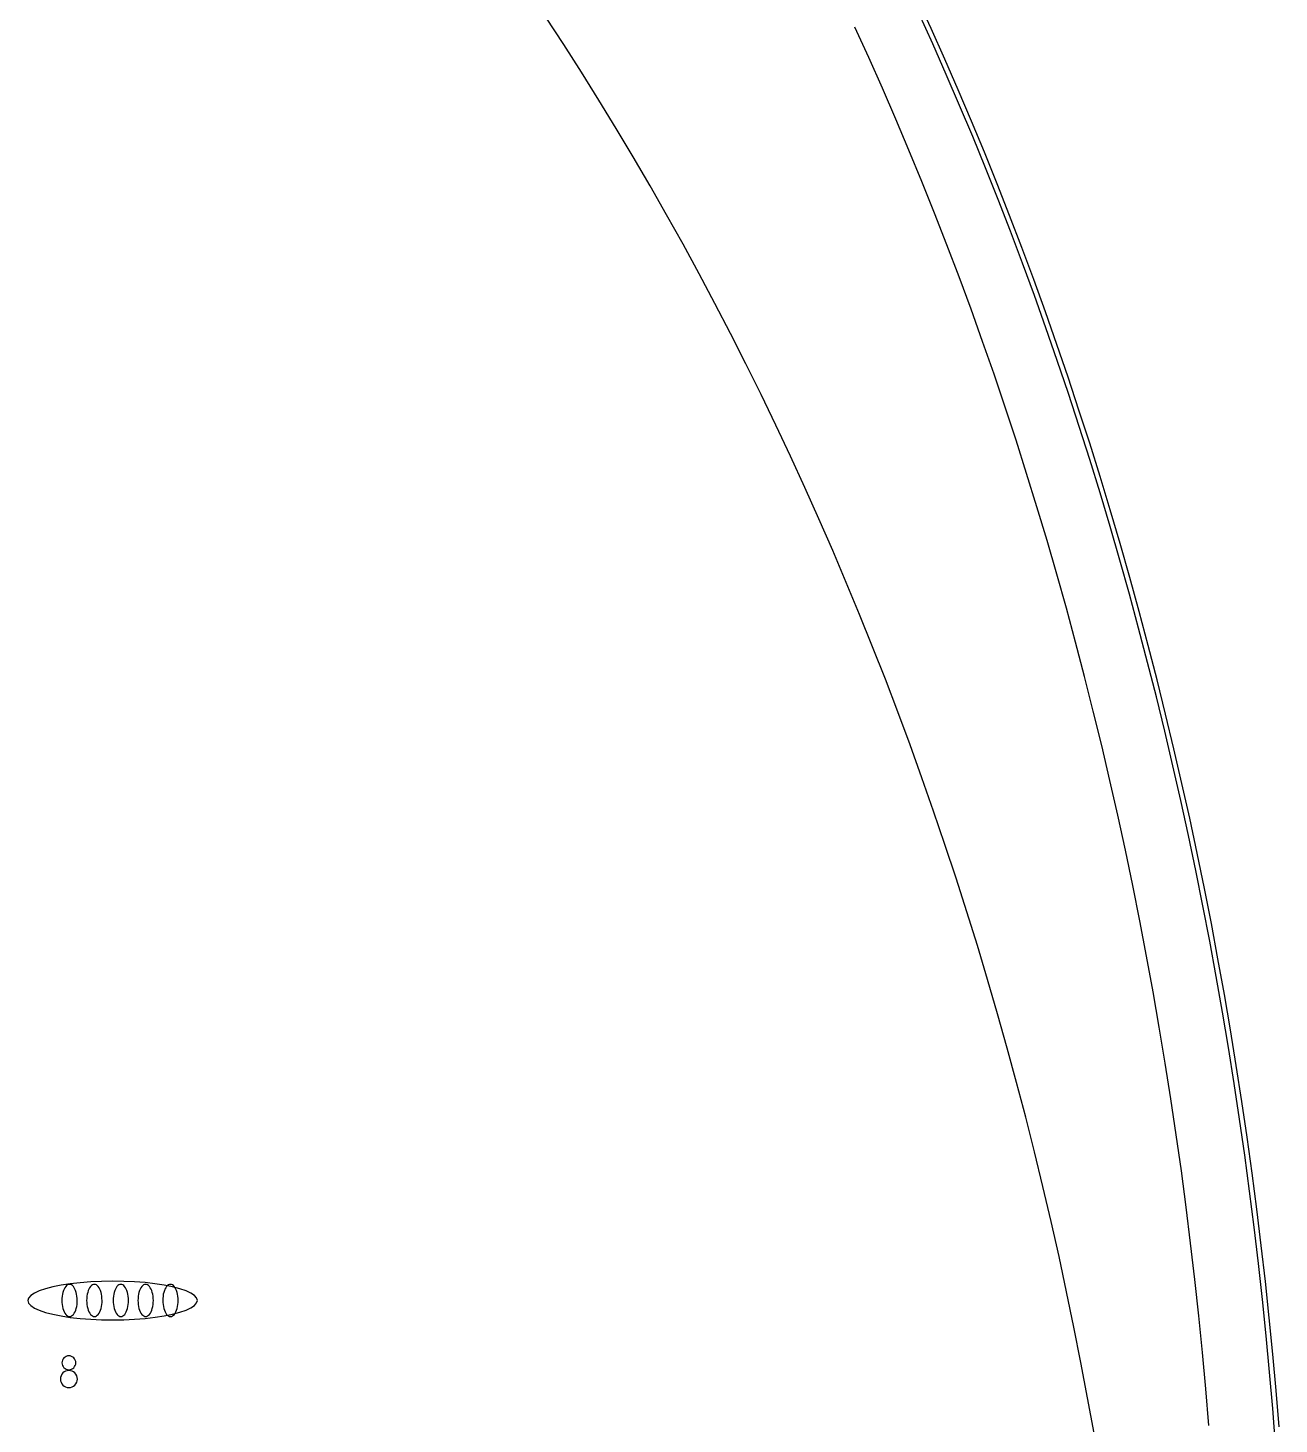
# Model space of a CAD drawing. Extents: x -1 to 217, y -22 to 302.
# Drawn here: x 152.3 to 216.4, y 158.5 to 230 of the extents above; entities that cross this region are included whole.
import ezdxf

# ---------------------------------------------------------------- set-up
doc = ezdxf.new("R2010")
doc.units = 0

msp = doc.modelspace()

# ---------------------------------------------------------------- linework, layer by layer
at = {"layer": 'CIRCLES'}
for p, q in [((154.084, 161.724), (154.077, 161.655)), ((154.077, 161.655), (154.084, 161.586)), ((154.104, 161.791), (154.084, 161.724)), ((154.084, 161.586), (154.104, 161.519)), ((154.137, 161.852), (154.104, 161.791)), ((154.104, 161.519), (154.137, 161.458)), ((154.181, 161.906), (154.137, 161.852)), ((154.137, 161.458), (154.181, 161.404)), ((154.235, 161.95), (154.181, 161.906)), ((154.296, 161.983), (154.235, 161.95)), ((154.363, 162.003), (154.296, 161.983)), ((154.432, 162.01), (154.363, 162.003)), ((154.501, 162.003), (154.432, 162.01)), ((154.568, 161.983), (154.501, 162.003)), ((154.629, 161.95), (154.568, 161.983)), ((154.683, 161.906), (154.629, 161.95)), ((154.727, 161.852), (154.683, 161.906)), ((154.683, 161.404), (154.727, 161.458)), ((154.76, 161.791), (154.727, 161.852)), ((154.727, 161.458), (154.76, 161.519)), ((154.78, 161.724), (154.76, 161.791)), ((154.76, 161.519), (154.78, 161.586)), ((154.787, 161.655), (154.78, 161.724)), ((154.78, 161.586), (154.787, 161.655)), ((154.005, 160.909), (153.996, 160.824)), ((153.996, 160.824), (154.005, 160.739)), ((154.029, 160.991), (154.005, 160.909)), ((154.005, 160.739), (154.029, 160.658)), ((154.07, 161.066), (154.029, 160.991)), ((154.124, 161.133), (154.07, 161.066)), ((154.19, 161.187), (154.124, 161.133)), ((154.181, 161.404), (154.235, 161.36)), ((154.265, 161.227), (154.19, 161.187)), ((154.235, 161.36), (154.296, 161.327)), ((154.347, 161.252), (154.265, 161.227)), ((154.296, 161.327), (154.363, 161.307)), ((154.432, 161.26), (154.347, 161.252)), ((154.363, 161.307), (154.432, 161.3)), ((154.432, 161.3), (154.501, 161.307)), ((154.517, 161.252), (154.432, 161.26)), ((154.501, 161.307), (154.568, 161.327)), ((154.599, 161.227), (154.517, 161.252)), ((154.568, 161.327), (154.629, 161.36)), ((154.674, 161.187), (154.599, 161.227)), ((154.629, 161.36), (154.683, 161.404)), ((154.74, 161.133), (154.674, 161.187)), ((154.794, 161.066), (154.74, 161.133)), ((154.835, 160.991), (154.794, 161.066)), ((154.859, 160.909), (154.835, 160.991)), ((154.835, 160.658), (154.859, 160.739)), ((154.868, 160.824), (154.859, 160.909)), ((154.859, 160.739), (154.868, 160.824)), ((154.029, 160.658), (154.07, 160.582)), ((154.07, 160.582), (154.124, 160.516)), ((154.124, 160.516), (154.19, 160.462)), ((154.19, 160.462), (154.265, 160.422)), ((154.265, 160.422), (154.347, 160.397)), ((154.347, 160.397), (154.432, 160.388)), ((154.432, 160.388), (154.517, 160.397)), ((154.517, 160.397), (154.599, 160.422)), ((154.599, 160.422), (154.674, 160.462)), ((154.674, 160.462), (154.74, 160.516)), ((154.74, 160.516), (154.794, 160.582)), ((154.794, 160.582), (154.835, 160.658))]:
    msp.add_line(p, q, dxfattribs=at)
at = {"layer": 'ELLIPSES'}
for p, q in [((198.559, 229.924), (197.847, 231.477)), ((179.752, 229.103), (178.833, 230.504)), ((198.637, 229.149), (197.93, 230.708)), ((195.367, 228.436), (194.656, 229.991)), ((199.258, 228.359), (198.559, 229.924)), ((180.66, 227.687), (179.752, 229.103)), ((199.331, 227.579), (198.637, 229.149)), ((196.065, 226.869), (195.367, 228.436)), ((199.945, 226.782), (199.258, 228.359)), ((181.556, 226.257), (180.66, 227.687)), ((200.013, 225.996), (199.331, 227.579)), ((196.75, 225.289), (196.065, 226.869)), ((200.62, 225.193), (199.945, 226.782)), ((182.441, 224.813), (181.556, 226.257)), ((200.683, 224.402), (200.013, 225.996)), ((197.424, 223.697), (196.75, 225.289)), ((201.283, 223.593), (200.62, 225.193)), ((183.313, 223.354), (182.441, 224.813)), ((201.339, 222.797), (200.683, 224.402)), ((198.084, 222.093), (197.424, 223.697)), ((184.174, 221.882), (183.313, 223.354)), ((201.933, 221.981), (201.283, 223.593)), ((201.984, 221.18), (201.339, 222.797)), ((185.022, 220.396), (184.174, 221.882)), ((198.732, 220.478), (198.084, 222.093)), ((202.57, 220.359), (201.933, 221.981)), ((202.616, 219.553), (201.984, 221.18)), ((185.859, 218.896), (185.022, 220.396)), ((199.367, 218.851), (198.732, 220.478)), ((203.194, 218.725), (202.57, 220.359)), ((203.234, 217.914), (202.616, 219.553)), ((186.682, 217.383), (185.859, 218.896)), ((199.988, 217.213), (199.367, 218.851)), ((203.806, 217.081), (203.194, 218.725)), ((203.84, 216.265), (203.234, 217.914)), ((187.494, 215.858), (186.682, 217.383)), ((200.597, 215.563), (199.988, 217.213)), ((204.405, 215.427), (203.806, 217.081)), ((188.293, 214.32), (187.494, 215.858)), ((204.434, 214.606), (203.84, 216.265)), ((201.193, 213.904), (200.597, 215.563)), ((204.991, 213.762), (204.405, 215.427)), ((189.079, 212.769), (188.293, 214.32)), ((205.014, 212.937), (204.434, 214.606)), ((201.775, 212.233), (201.193, 213.904)), ((205.564, 212.087), (204.991, 213.762)), ((205.581, 211.257), (205.014, 212.937)), ((189.852, 211.206), (189.079, 212.769)), ((202.345, 210.553), (201.775, 212.233)), ((206.123, 210.403), (205.564, 212.087)), ((190.612, 209.631), (189.852, 211.206)), ((206.134, 209.568), (205.581, 211.257)), ((202.9, 208.862), (202.345, 210.553)), ((206.67, 208.709), (206.123, 210.403)), ((191.36, 208.044), (190.612, 209.631)), ((206.675, 207.87), (206.134, 209.568)), ((203.443, 207.161), (202.9, 208.862)), ((207.203, 207.006), (206.67, 208.709)), ((192.094, 206.446), (191.36, 208.044)), ((207.202, 206.162), (206.675, 207.87)), ((203.972, 205.451), (203.443, 207.161)), ((207.723, 205.294), (207.203, 207.006)), ((192.814, 204.836), (192.094, 206.446)), ((207.716, 204.446), (207.202, 206.162)), ((204.487, 203.732), (203.972, 205.451)), ((208.229, 203.573), (207.723, 205.294)), ((193.522, 203.216), (192.814, 204.836)), ((208.216, 202.72), (207.716, 204.446)), ((204.988, 202.003), (204.487, 203.732)), ((194.215, 201.585), (193.522, 203.216)), ((208.722, 201.843), (208.229, 203.573)), ((208.703, 200.987), (208.216, 202.72)), ((194.895, 199.943), (194.215, 201.585)), ((205.476, 200.266), (204.988, 202.003)), ((209.202, 200.105), (208.722, 201.843)), ((209.176, 199.245), (208.703, 200.987)), ((205.95, 198.52), (205.476, 200.266)), ((209.667, 198.359), (209.202, 200.105)), ((195.562, 198.291), (194.895, 199.943)), ((209.636, 197.494), (209.176, 199.245)), ((196.214, 196.628), (195.562, 198.291)), ((206.41, 196.766), (205.95, 198.52)), ((210.119, 196.605), (209.667, 198.359)), ((210.082, 195.736), (209.636, 197.494)), ((196.853, 194.956), (196.214, 196.628)), ((206.856, 195.004), (206.41, 196.766)), ((210.558, 194.844), (210.119, 196.605)), ((210.514, 193.971), (210.082, 195.736)), ((197.478, 193.275), (196.853, 194.956)), ((207.288, 193.233), (206.856, 195.004)), ((210.982, 193.075), (210.558, 194.844)), ((210.932, 192.198), (210.514, 193.971)), ((198.088, 191.584), (197.478, 193.275)), ((207.706, 191.456), (207.288, 193.233)), ((211.393, 191.298), (210.982, 193.075)), ((211.336, 190.418), (210.932, 192.198)), ((198.684, 189.884), (198.088, 191.584)), ((208.11, 189.671), (207.706, 191.456)), ((211.79, 189.515), (211.393, 191.298)), ((211.727, 188.631), (211.336, 190.418)), ((199.266, 188.176), (198.684, 189.884)), ((208.5, 187.878), (208.11, 189.671)), ((212.173, 187.725), (211.79, 189.515)), ((212.103, 186.838), (211.727, 188.631)), ((199.834, 186.459), (199.266, 188.176)), ((208.876, 186.079), (208.5, 187.878)), ((212.541, 185.929), (212.173, 187.725)), ((200.387, 184.734), (199.834, 186.459)), ((212.465, 185.038), (212.103, 186.838)), ((209.237, 184.274), (208.876, 186.079)), ((212.896, 184.126), (212.541, 185.929)), ((212.813, 183.232), (212.465, 185.038)), ((200.925, 183.001), (200.387, 184.734)), ((209.584, 182.462), (209.237, 184.274)), ((213.237, 182.318), (212.896, 184.126)), ((201.449, 181.26), (200.925, 183.001)), ((213.147, 181.421), (212.813, 183.232)), ((209.916, 180.644), (209.584, 182.462)), ((213.563, 180.504), (213.237, 182.318)), ((201.958, 179.511), (201.449, 181.26)), ((213.467, 179.603), (213.147, 181.421)), ((210.234, 178.82), (209.916, 180.644)), ((213.876, 178.684), (213.563, 180.504)), ((202.452, 177.756), (201.958, 179.511)), ((213.773, 177.78), (213.467, 179.603)), ((210.537, 176.991), (210.234, 178.82)), ((214.174, 176.859), (213.876, 178.684)), ((202.932, 175.994), (202.452, 177.756)), ((214.064, 175.953), (213.773, 177.78)), ((210.826, 175.156), (210.537, 176.991)), ((214.457, 175.029), (214.174, 176.859)), ((203.396, 174.224), (202.932, 175.994)), ((214.341, 174.12), (214.064, 175.953)), ((211.101, 173.317), (210.826, 175.156)), ((214.727, 173.194), (214.457, 175.029)), ((203.846, 172.449), (203.396, 174.224)), ((214.604, 172.282), (214.341, 174.12)), ((211.361, 171.472), (211.101, 173.317)), ((214.982, 171.355), (214.727, 173.194)), ((204.28, 170.668), (203.846, 172.449)), ((214.852, 170.44), (214.604, 172.282)), ((211.606, 169.624), (211.361, 171.472)), ((215.223, 169.511), (214.982, 171.355)), ((204.699, 168.88), (204.28, 170.668)), ((215.086, 168.594), (214.852, 170.44)), ((211.836, 167.77), (211.606, 169.624)), ((215.449, 167.664), (215.223, 169.511)), ((205.103, 167.087), (204.699, 168.88)), ((215.305, 166.744), (215.086, 168.594)), ((212.052, 165.913), (211.836, 167.77)), ((215.661, 165.812), (215.449, 167.664)), ((205.492, 165.289), (205.103, 167.087)), ((215.51, 164.891), (215.305, 166.744)), ((155.011, 165.754), (154.502, 165.696)), ((155.548, 165.796), (155.011, 165.754)), ((156.104, 165.822), (155.548, 165.796)), ((156.67, 165.831), (156.104, 165.822)), ((157.236, 165.823), (156.67, 165.831)), ((157.792, 165.798), (157.236, 165.823)), ((158.329, 165.757), (157.792, 165.798)), ((158.838, 165.701), (158.329, 165.757)), ((212.253, 164.052), (212.052, 165.913)), ((215.858, 163.957), (215.661, 165.812)), ((152.483, 165.093), (152.372, 164.965)), ((152.665, 165.215), (152.483, 165.093)), ((152.916, 165.332), (152.665, 165.215)), ((153.231, 165.44), (152.916, 165.332)), ((153.604, 165.538), (153.231, 165.44)), ((154.031, 165.623), (153.604, 165.538)), ((154.502, 165.696), (154.031, 165.623)), ((154.084, 165.058), (154.074, 164.952)), ((154.101, 165.16), (154.084, 165.058)), ((154.123, 165.257), (154.101, 165.16)), ((154.152, 165.346), (154.123, 165.257)), ((154.186, 165.428), (154.152, 165.346)), ((154.224, 165.499), (154.186, 165.428)), ((154.267, 165.559), (154.224, 165.499)), ((154.314, 165.606), (154.267, 165.559)), ((154.362, 165.641), (154.314, 165.606)), ((154.413, 165.662), (154.362, 165.641)), ((154.464, 165.669), (154.413, 165.662)), ((154.516, 165.662), (154.464, 165.669)), ((154.567, 165.641), (154.516, 165.662)), ((154.615, 165.607), (154.567, 165.641)), ((154.662, 165.559), (154.615, 165.607)), ((154.705, 165.499), (154.662, 165.559)), ((154.744, 165.428), (154.705, 165.499)), ((154.778, 165.347), (154.744, 165.428)), ((154.807, 165.258), (154.778, 165.347)), ((154.829, 165.161), (154.807, 165.258)), ((154.846, 165.059), (154.829, 165.161)), ((154.856, 164.953), (154.846, 165.059)), ((155.354, 165.058), (155.344, 164.952)), ((155.371, 165.16), (155.354, 165.058)), ((155.393, 165.257), (155.371, 165.16)), ((155.422, 165.346), (155.393, 165.257)), ((155.456, 165.428), (155.422, 165.346)), ((155.494, 165.499), (155.456, 165.428)), ((155.537, 165.559), (155.494, 165.499)), ((155.584, 165.606), (155.537, 165.559)), ((155.632, 165.641), (155.584, 165.606)), ((155.683, 165.662), (155.632, 165.641)), ((155.734, 165.669), (155.683, 165.662)), ((155.786, 165.662), (155.734, 165.669)), ((155.837, 165.641), (155.786, 165.662)), ((155.885, 165.607), (155.837, 165.641)), ((155.932, 165.559), (155.885, 165.607)), ((155.975, 165.499), (155.932, 165.559)), ((156.014, 165.428), (155.975, 165.499)), ((156.048, 165.347), (156.014, 165.428)), ((156.077, 165.258), (156.048, 165.347)), ((156.099, 165.161), (156.077, 165.258)), ((156.116, 165.059), (156.099, 165.161)), ((156.126, 164.953), (156.116, 165.059)), ((156.709, 165.058), (156.699, 164.952)), ((156.725, 165.16), (156.709, 165.058)), ((156.748, 165.257), (156.725, 165.16)), ((156.777, 165.346), (156.748, 165.257)), ((156.81, 165.428), (156.777, 165.346)), ((156.849, 165.499), (156.81, 165.428)), ((156.892, 165.559), (156.849, 165.499)), ((156.938, 165.606), (156.892, 165.559)), ((156.987, 165.641), (156.938, 165.606)), ((157.038, 165.662), (156.987, 165.641)), ((157.089, 165.669), (157.038, 165.662)), ((157.141, 165.662), (157.089, 165.669)), ((157.191, 165.641), (157.141, 165.662)), ((157.24, 165.607), (157.191, 165.641)), ((157.286, 165.559), (157.24, 165.607)), ((157.329, 165.499), (157.286, 165.559)), ((157.368, 165.428), (157.329, 165.499)), ((157.402, 165.347), (157.368, 165.428)), ((157.431, 165.258), (157.402, 165.347)), ((157.454, 165.161), (157.431, 165.258)), ((157.471, 165.059), (157.454, 165.161)), ((157.481, 164.953), (157.471, 165.059)), ((157.979, 165.058), (157.969, 164.952)), ((157.995, 165.16), (157.979, 165.058)), ((158.018, 165.257), (157.995, 165.16)), ((158.047, 165.346), (158.018, 165.257)), ((158.08, 165.428), (158.047, 165.346)), ((158.119, 165.499), (158.08, 165.428)), ((158.162, 165.559), (158.119, 165.499)), ((158.208, 165.606), (158.162, 165.559)), ((158.257, 165.641), (158.208, 165.606)), ((158.308, 165.662), (158.257, 165.641)), ((158.359, 165.669), (158.308, 165.662)), ((158.411, 165.662), (158.359, 165.669)), ((158.461, 165.641), (158.411, 165.662)), ((158.51, 165.607), (158.461, 165.641)), ((158.556, 165.559), (158.51, 165.607)), ((158.599, 165.499), (158.556, 165.559)), ((158.638, 165.428), (158.599, 165.499)), ((158.672, 165.347), (158.638, 165.428)), ((158.701, 165.258), (158.672, 165.347)), ((158.724, 165.161), (158.701, 165.258)), ((158.741, 165.059), (158.724, 165.161)), ((158.751, 164.953), (158.741, 165.059)), ((159.31, 165.629), (158.838, 165.701)), ((159.249, 165.058), (159.239, 164.952)), ((159.265, 165.16), (159.249, 165.058)), ((159.288, 165.257), (159.265, 165.16)), ((159.317, 165.346), (159.288, 165.257)), ((159.736, 165.544), (159.31, 165.629)), ((159.35, 165.428), (159.317, 165.346)), ((159.389, 165.499), (159.35, 165.428)), ((159.432, 165.559), (159.389, 165.499)), ((159.478, 165.606), (159.432, 165.559)), ((159.527, 165.641), (159.478, 165.606)), ((159.578, 165.662), (159.527, 165.641)), ((159.629, 165.669), (159.578, 165.662)), ((159.681, 165.662), (159.629, 165.669)), ((159.731, 165.641), (159.681, 165.662)), ((159.78, 165.607), (159.731, 165.641)), ((160.11, 165.447), (159.736, 165.544)), ((159.826, 165.559), (159.78, 165.607)), ((159.869, 165.499), (159.826, 165.559)), ((159.908, 165.428), (159.869, 165.499)), ((159.942, 165.347), (159.908, 165.428)), ((159.971, 165.258), (159.942, 165.347)), ((159.994, 165.161), (159.971, 165.258)), ((160.011, 165.059), (159.994, 165.161)), ((160.021, 164.953), (160.011, 165.059)), ((160.426, 165.34), (160.11, 165.447)), ((160.676, 165.224), (160.426, 165.34)), ((160.859, 165.102), (160.676, 165.224)), ((160.97, 164.975), (160.859, 165.102)), ((205.865, 163.486), (205.492, 165.289)), ((152.372, 164.965), (152.335, 164.836)), ((152.335, 164.836), (152.373, 164.707)), ((152.373, 164.707), (152.483, 164.58)), ((152.483, 164.58), (152.666, 164.458)), ((152.666, 164.458), (152.917, 164.342)), ((152.917, 164.342), (153.232, 164.234)), ((154.074, 164.952), (154.071, 164.845)), ((154.071, 164.845), (154.074, 164.737)), ((154.074, 164.737), (154.085, 164.632)), ((154.085, 164.632), (154.101, 164.53)), ((154.101, 164.53), (154.124, 164.433)), ((154.124, 164.433), (154.153, 164.344)), ((154.153, 164.344), (154.187, 164.263)), ((154.745, 164.263), (154.779, 164.344)), ((154.779, 164.344), (154.808, 164.434)), ((154.808, 164.434), (154.83, 164.531)), ((154.83, 164.531), (154.847, 164.633)), ((154.847, 164.633), (154.857, 164.738)), ((154.86, 164.846), (154.856, 164.953)), ((154.857, 164.738), (154.86, 164.846)), ((155.344, 164.952), (155.341, 164.845)), ((155.341, 164.845), (155.344, 164.737)), ((155.344, 164.737), (155.355, 164.632)), ((155.355, 164.632), (155.371, 164.53)), ((155.371, 164.53), (155.394, 164.433)), ((155.394, 164.433), (155.423, 164.344)), ((155.423, 164.344), (155.457, 164.263)), ((156.015, 164.263), (156.049, 164.344)), ((156.049, 164.344), (156.078, 164.434)), ((156.078, 164.434), (156.1, 164.531)), ((156.1, 164.531), (156.117, 164.633)), ((156.117, 164.633), (156.127, 164.738)), ((156.13, 164.846), (156.126, 164.953)), ((156.127, 164.738), (156.13, 164.846)), ((156.699, 164.952), (156.696, 164.845)), ((156.696, 164.845), (156.699, 164.737)), ((156.699, 164.737), (156.709, 164.632)), ((156.709, 164.632), (156.726, 164.53)), ((156.726, 164.53), (156.749, 164.433)), ((156.749, 164.433), (156.778, 164.344)), ((156.778, 164.344), (156.812, 164.263)), ((157.37, 164.263), (157.404, 164.344)), ((157.404, 164.344), (157.432, 164.434)), ((157.432, 164.434), (157.455, 164.531)), ((157.455, 164.531), (157.471, 164.633)), ((157.471, 164.633), (157.481, 164.738)), ((157.485, 164.846), (157.481, 164.953)), ((157.481, 164.738), (157.485, 164.846)), ((157.969, 164.952), (157.966, 164.845)), ((157.966, 164.845), (157.969, 164.737)), ((157.969, 164.737), (157.979, 164.632)), ((157.979, 164.632), (157.996, 164.53)), ((157.996, 164.53), (158.019, 164.433)), ((158.019, 164.433), (158.048, 164.344)), ((158.048, 164.344), (158.082, 164.263)), ((158.64, 164.263), (158.674, 164.344)), ((158.674, 164.344), (158.702, 164.434)), ((158.702, 164.434), (158.725, 164.531)), ((158.725, 164.531), (158.741, 164.633)), ((158.741, 164.633), (158.751, 164.738)), ((158.755, 164.846), (158.751, 164.953)), ((158.751, 164.738), (158.755, 164.846)), ((159.239, 164.952), (159.236, 164.845)), ((159.236, 164.845), (159.239, 164.737)), ((159.239, 164.737), (159.249, 164.632)), ((159.249, 164.632), (159.266, 164.53)), ((159.266, 164.53), (159.289, 164.433)), ((159.289, 164.433), (159.318, 164.344)), ((159.318, 164.344), (159.352, 164.263)), ((159.91, 164.263), (159.944, 164.344)), ((159.944, 164.344), (159.972, 164.434)), ((159.972, 164.434), (159.995, 164.531)), ((159.995, 164.531), (160.011, 164.633)), ((160.011, 164.633), (160.021, 164.738)), ((160.025, 164.846), (160.021, 164.953)), ((160.021, 164.738), (160.025, 164.846)), ((160.112, 164.242), (160.427, 164.35)), ((160.427, 164.35), (160.677, 164.466)), ((160.677, 164.466), (160.859, 164.589)), ((160.859, 164.589), (160.97, 164.716)), ((161.007, 164.846), (160.97, 164.975)), ((160.97, 164.716), (161.007, 164.846)), ((215.7, 163.034), (215.51, 164.891)), ((153.232, 164.234), (153.606, 164.138)), ((153.606, 164.138), (154.033, 164.053)), ((154.033, 164.053), (154.504, 163.981)), ((154.187, 164.263), (154.226, 164.192)), ((154.226, 164.192), (154.269, 164.132)), ((154.269, 164.132), (154.315, 164.084)), ((154.315, 164.084), (154.364, 164.05)), ((154.364, 164.05), (154.415, 164.029)), ((154.415, 164.029), (154.466, 164.022)), ((154.466, 164.022), (154.518, 164.029)), ((154.504, 163.981), (155.013, 163.924)), ((154.518, 164.029), (154.568, 164.05)), ((154.568, 164.05), (154.617, 164.085)), ((154.617, 164.085), (154.663, 164.132)), ((154.663, 164.132), (154.706, 164.192)), ((154.706, 164.192), (154.745, 164.263)), ((155.013, 163.924), (155.55, 163.883)), ((155.457, 164.263), (155.496, 164.192)), ((155.496, 164.192), (155.539, 164.132)), ((155.539, 164.132), (155.585, 164.084)), ((155.55, 163.883), (156.106, 163.859)), ((155.585, 164.084), (155.634, 164.05)), ((155.634, 164.05), (155.685, 164.029)), ((155.685, 164.029), (155.736, 164.022)), ((155.736, 164.022), (155.788, 164.029)), ((155.788, 164.029), (155.838, 164.05)), ((155.838, 164.05), (155.887, 164.085)), ((155.887, 164.085), (155.933, 164.132)), ((155.933, 164.132), (155.976, 164.192)), ((155.976, 164.192), (156.015, 164.263)), ((156.106, 163.859), (156.672, 163.851)), ((156.672, 163.851), (157.238, 163.86)), ((156.812, 164.263), (156.851, 164.192)), ((156.851, 164.192), (156.894, 164.132)), ((156.894, 164.132), (156.94, 164.084)), ((156.94, 164.084), (156.989, 164.05)), ((156.989, 164.05), (157.04, 164.029)), ((157.04, 164.029), (157.091, 164.022)), ((157.091, 164.022), (157.143, 164.029)), ((157.143, 164.029), (157.193, 164.05)), ((157.193, 164.05), (157.242, 164.085)), ((157.238, 163.86), (157.794, 163.886)), ((157.242, 164.085), (157.288, 164.132)), ((157.288, 164.132), (157.331, 164.192)), ((157.331, 164.192), (157.37, 164.263)), ((157.794, 163.886), (158.331, 163.928)), ((158.082, 164.263), (158.121, 164.192)), ((158.121, 164.192), (158.164, 164.132)), ((158.164, 164.132), (158.21, 164.084)), ((158.21, 164.084), (158.259, 164.05)), ((158.259, 164.05), (158.31, 164.029)), ((158.31, 164.029), (158.361, 164.022)), ((158.331, 163.928), (158.84, 163.986)), ((158.361, 164.022), (158.413, 164.029)), ((158.413, 164.029), (158.463, 164.05)), ((158.463, 164.05), (158.512, 164.085)), ((158.512, 164.085), (158.558, 164.132)), ((158.558, 164.132), (158.601, 164.192)), ((158.601, 164.192), (158.64, 164.263)), ((158.84, 163.986), (159.311, 164.058)), ((159.311, 164.058), (159.738, 164.144)), ((159.352, 164.263), (159.391, 164.192)), ((159.391, 164.192), (159.434, 164.132)), ((159.434, 164.132), (159.48, 164.084)), ((159.48, 164.084), (159.529, 164.05)), ((159.529, 164.05), (159.58, 164.029)), ((159.58, 164.029), (159.631, 164.022)), ((159.631, 164.022), (159.683, 164.029)), ((159.683, 164.029), (159.733, 164.05)), ((159.733, 164.05), (159.782, 164.085)), ((159.738, 164.144), (160.112, 164.242)), ((159.782, 164.085), (159.828, 164.132)), ((159.828, 164.132), (159.871, 164.192)), ((159.871, 164.192), (159.91, 164.263)), ((212.439, 162.188), (212.253, 164.052)), ((216.041, 162.099), (215.858, 163.957)), ((206.223, 161.678), (205.865, 163.486)), ((215.876, 161.174), (215.7, 163.034)), ((212.61, 160.321), (212.439, 162.188)), ((206.565, 159.866), (206.223, 161.678)), ((216.209, 160.238), (216.041, 162.099)), ((216.037, 159.31), (215.876, 161.174)), ((212.767, 158.45), (212.61, 160.321)), ((216.363, 158.374), (216.209, 160.238)), ((206.892, 158.05), (206.565, 159.866)), ((216.184, 157.445), (216.037, 159.31))]:
    msp.add_line(p, q, dxfattribs=at)

doc.saveas('drawing.dxf')
